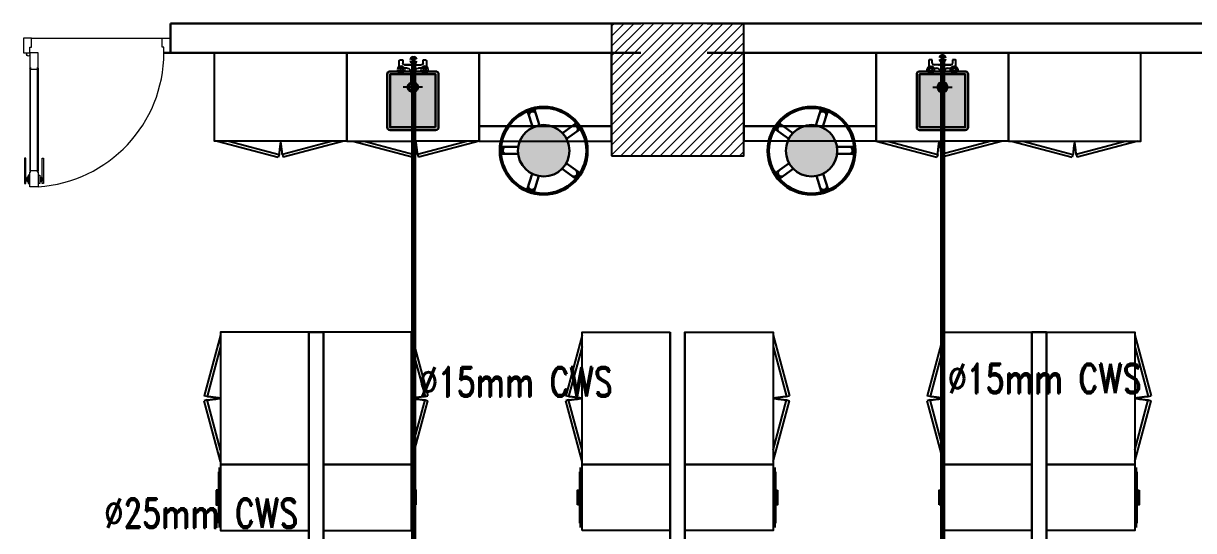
# Model space of a CAD drawing. Extents: x 800 to 995, y 398 to 804.
# Drawn here: x 888.21 to 896.17, y 702.57 to 706.02 of the extents above; entities that cross this region are included whole.
import ezdxf

# ---------------------------------------------------------------- set-up
doc = ezdxf.new("R2010")
doc.units = 0
doc.header["$MEASUREMENT"] = 0
doc.linetypes.add('ACAD_ISO02W100', pattern=[15, 12, -3])
doc.linetypes.add('DASHED', pattern=[19.05, 12.7, -6.35])
doc.layers.get('0').update_dxf_attribs({"color": 252, "linetype": 'CONTINUOUS', "lineweight": 30})
doc.layers.add('-FUR', color=252, linetype='CONTINUOUS')
doc.layers.add('SAN', color=2, linetype='CONTINUOUS')
for name, color, linetype, lineweight in [('Column', 6, 'CONTINUOUS', 25), ('DOOR', 30, 'CONTINUOUS', 9), ('hatch', 252, 'CONTINUOUS', 9), ('P-C-WATER', 5, 'CONTINUOUS', 70), ('P-TEXT', 1, 'CONTINUOUS', 25), ('Wall', 252, 'CONTINUOUS', 30)]:
    doc.layers.add(name, color=color, linetype=linetype, lineweight=lineweight)
doc.styles.add('ROMANC', font='romand.shx')

# ---------------------------------------------------------------- blocks, each defined once
blk = doc.blocks.new('YY5Y5')
at = {"layer": 'SAN', "color": 1}
for p, q in [((433.83, 542.04), (433.83, 538.56)), ((435.73, 542.41), (434.2, 542.41)), ((435.73, 540.55), (435.73, 542.41)), ((446.18, 539.55), (436.73, 539.55)), ((443.04, 539.55), (446.16, 539.55)), ((447.16, 542.41), (447.16, 540.55)), ((448.69, 542.41), (447.16, 542.41)), ((449.07, 538.56), (449.07, 542.04)), ((434.16, 537.56), (433.7, 538.02)), ((434.16, 536.15), (433.7, 535.69)), ((435.58, 537.56), (436.04, 538.02)), ((435.58, 536.15), (436.04, 535.69)), ((436.72, 537.65), (438.25, 537.65)), ((440.5, 535.4), (440.5, 528.74)), ((442.4, 528.74), (442.4, 535.4)), ((444.65, 537.65), (446.18, 537.65)), ((447.32, 537.56), (446.86, 538.02)), ((447.32, 536.15), (446.86, 535.69)), ((448.74, 537.56), (449.2, 538.02)), ((448.74, 536.15), (449.2, 535.69)), ((440.87, 528.36), (442.03, 528.36))]:
    blk.add_line(p, q, dxfattribs=at)
at = {"layer": 'SAN', "color": 1, "linetype": 'Continuous'}
blk.add_line((439.23, 539.55), (439.86, 539.55), dxfattribs=at)
at = {"layer": 'SAN', "color": 2, "linetype": 'DASHED'}
for points in [[(436.06, 527.03), (446.84, 527.03)], [(441.45, 532.42), (441.45, 521.63)]]:
    blk.add_lwpolyline(points, dxfattribs=at)
at = {"layer": 'SAN', "color": 1}
for centre, radius in [((434.87, 536.85), 2), ((434.87, 536.85), 1), ((434.87, 536.85), 0.8), ((448.03, 536.85), 2), ((448.03, 536.85), 1), ((448.03, 536.85), 0.8)]:
    blk.add_circle(centre, radius, dxfattribs=at)
for centre, radius, start, end in [((434.2, 542.04), 0.375, 90, 180), ((436.73, 540.55), 1, 180, 270), ((446.16, 540.55), 1, 270, 0), ((448.69, 542.04), 0.375, 0, 90), ((438.25, 535.4), 2.25, 0, 90), ((444.65, 535.4), 2.25, 90, 180), ((441.45, 527.03), 2.86, 109.43194, 70.56806), ((441.45, 527.03), 2.08, 117.27647, 62.72353), ((440.87, 528.74), 0.375, 180, 270), ((442.03, 528.74), 0.375, 270, 360)]:
    blk.add_arc(centre, radius, start, end, dxfattribs=at)
blk = doc.blocks.new('fd')
at = {"layer": '-FUR'}
h = blk.add_hatch(color=254, dxfattribs=at)
h.paths.add_polyline_path([(1322.6636, 576.6994), (1322.3536, 576.6994), (1322.3536, 577.0594), (1322.6636, 577.0594)], flags=16)
edge = h.paths.add_edge_path()
edge.add_line((1322.6636, 576.6794), (1322.3536, 576.6794))
edge.add_arc((1322.3536, 576.6994), 0.02, 180, 270, ccw=False)
edge.add_line((1322.3336, 576.6994), (1322.3336, 577.0594))
edge.add_arc((1322.3536, 577.0594), 0.02, 90, 180, ccw=False)
edge.add_line((1322.3536, 577.0794), (1322.6636, 577.0794))
edge.add_arc((1322.6636, 577.0594), 0.02, 0, 90, ccw=False)
edge.add_line((1322.6836, 577.0594), (1322.6836, 576.6994))
edge.add_arc((1322.6636, 576.6994), 0.02, -90, 0, ccw=False)
blk.add_hatch(color=253, dxfattribs=at).paths.add_polyline_path([(1322.6636, 577.0594), (1322.6636, 576.6994), (1322.3536, 576.6994), (1322.3536, 577.0594)])
h = blk.add_hatch(color=251, dxfattribs=at)
h.paths.add_polyline_path([(1322.6337, 577.0294), (1322.6636, 577.0594), (1322.6636, 576.6994), (1322.6336, 576.7294)])
h.paths.add_polyline_path([(1322.6336, 576.7294), (1322.6636, 576.6994), (1322.3536, 576.6994), (1322.3836, 576.7294)])
h = blk.add_hatch(color=252, dxfattribs=at)
h.paths.add_polyline_path([(1322.3836, 577.0294), (1322.3536, 577.0594), (1322.6636, 577.0594), (1322.6337, 577.0294)])
h.paths.add_polyline_path([(1322.3836, 576.7294), (1322.3536, 576.6994), (1322.3536, 577.0594), (1322.3836, 577.0294)])
for p, q in [((1322.4784, 577.2056), (1322.0597, 577.2056)), ((1322.4784, 577.2056), (1322.9597, 577.2056)), ((1322.0597, 576.6056), (1322.5097, 576.6056)), ((1322.9597, 576.6056), (1322.5097, 576.6056))]:
    blk.add_line(p, q, dxfattribs=at)
at = {"layer": '-FUR', "linetype": 'ACAD_ISO02W100'}
for p, q in [((1322.0597, 577.2056), (1322.5097, 577.2056)), ((1322.9597, 577.2056), (1322.5097, 577.2056)), ((1322.0997, 576.6056), (1322.5133, 576.4948)), ((1322.177, 576.6056), (1322.5185, 576.5141)), ((1322.8824, 576.6056), (1322.541, 576.5141)), ((1322.9597, 576.6056), (1322.5462, 576.4948)), ((1322.5185, 576.5141), (1322.5133, 576.4948)), ((1322.541, 576.5141), (1322.5462, 576.4948))]:
    blk.add_line(p, q, dxfattribs=at)
for centre, start, end in [((1324.045, 576.3727), 171.26112, 174.70691), ((1321.0144, 576.3727), 5.29309, 8.73888)]:
    blk.add_arc(centre, 1.5331, start, end, dxfattribs=at)
for p, q in [((1322.0597, 577.2056), (1322.0597, 576.6056)), ((1322.9597, 577.2056), (1322.9597, 576.6056))]:
    blk.add_line(p, q)
blk.add_lwpolyline([(1322.6636, 576.6794), (1322.3536, 576.6794, -0.414214), (1322.3336, 576.6994), (1322.3336, 577.0594, -0.414214), (1322.3536, 577.0794), (1322.6636, 577.0794, -0.414214), (1322.6836, 577.0594), (1322.6836, 576.6994, -0.414214)], format="xyb", close=True)
blk.add_lwpolyline([(1322.6636, 576.6794), (1322.3536, 576.6794, -0.414214), (1322.3336, 576.6994), (1322.3336, 577.0594, -0.414214), (1322.3536, 577.0794), (1322.6636, 577.0794, -0.414214), (1322.6836, 577.0594), (1322.6836, 576.6994, -0.414214)], format="xyb", close=True)
blk.add_lwpolyline([(1322.6636, 576.6994), (1322.3536, 576.6994), (1322.3536, 577.0594), (1322.6636, 577.0594)], close=True)
at = {"extrusion": (0, 0, -1), "xscale": 0.0121000000000322, "yscale": 0.0121000000000322, "zscale": -0.0121}
blk.add_blockref('YY5Y5', (-1327.8502, 570.5947), dxfattribs=at)
blk = doc.blocks.new('juy')
blk.add_line((1322.9597, 577.2056), (1322.9597, 576.6056))
blk.add_blockref('fd', (0, 0))

msp = doc.modelspace()

# ---------------------------------------------------------------- hatches: boundary and pattern name
h = msp.add_hatch(color=256)
h.set_gradient(color1=(132, 132, 132), name='SPHERICAL')
h.paths.add_polyline_path([(891.7474, 705.3273, -1), (891.7474, 704.9773, -1)])
h = msp.add_hatch(color=256)
h.set_gradient(color1=(132, 132, 132), name='SPHERICAL')
h.paths.add_polyline_path([(893.5694, 705.3273, 1), (893.5694, 704.9773, 1)])
at = {"layer": 'hatch'}
h = msp.add_hatch(dxfattribs=at)
h.set_pattern_fill('ANSI31', color=252, scale=0.015, style=0)
h.set_pattern_definition([(45, (1119.64057, 382.896185), (-0.0336759605, 0.0336759605), [])])
h.paths.add_polyline_path([(892.2084, 705.1182), (893.1084, 705.1182), (893.1084, 706.0182), (892.2084, 706.0182)])

# ---------------------------------------------------------------- linework, layer by layer
at = {"layer": '-FUR', "linetype": 'ACAD_ISO02W100'}
for p, q in [((889.5084, 705.8182), (890.4084, 705.8182)), ((895.8084, 705.8182), (894.9084, 705.8182)), ((889.5284, 705.2182), (889.942, 705.1074)), ((889.6057, 705.2182), (889.9471, 705.1268)), ((890.3111, 705.2182), (889.9697, 705.1268)), ((890.3884, 705.2182), (889.9748, 705.1074)), ((891.3084, 705.2182), (892.2084, 705.2182)), ((894.0084, 705.2182), (893.1084, 705.2182)), ((894.9284, 705.2182), (895.342, 705.1074)), ((895.0057, 705.2182), (895.3471, 705.1268)), ((895.7111, 705.2182), (895.3697, 705.1268)), ((895.7884, 705.2182), (895.3748, 705.1074)), ((889.9471, 705.1268), (889.942, 705.1074)), ((889.9697, 705.1268), (889.9748, 705.1074)), ((895.3471, 705.1268), (895.342, 705.1074)), ((895.3697, 705.1268), (895.3748, 705.1074)), ((889.5493, 703.8982), (889.4385, 703.4847)), ((890.1493, 703.0182), (890.1493, 703.9182)), ((890.2493, 703.9182), (890.2493, 703.0182)), ((890.8493, 703.8982), (890.9601, 703.4847)), ((892.0084, 703.8982), (891.8976, 703.4847)), ((892.6084, 703.9182), (892.6084, 703.0182)), ((892.7084, 703.0182), (892.7084, 703.9182)), ((893.3084, 703.8982), (893.4192, 703.4847)), ((894.4675, 703.8982), (894.3567, 703.4847)), ((895.0675, 703.9182), (895.0675, 703.0182)), ((895.1675, 703.0182), (895.1675, 703.9182)), ((895.7675, 703.8982), (895.8783, 703.4847)), ((889.5493, 703.821), (889.4578, 703.4795)), ((890.8493, 703.821), (890.9408, 703.4795)), ((892.0084, 703.821), (891.9169, 703.4795)), ((893.3084, 703.821), (893.3999, 703.4795)), ((894.4675, 703.821), (894.376, 703.4795)), ((895.7675, 703.821), (895.859, 703.4795)), ((889.4578, 703.4795), (889.4385, 703.4847)), ((889.4578, 703.457), (889.4385, 703.4518)), ((889.5493, 703.1155), (889.4578, 703.457)), ((890.8493, 703.1155), (890.9408, 703.457)), ((890.9408, 703.4795), (890.9601, 703.4847)), ((890.9408, 703.457), (890.9601, 703.4518)), ((891.9169, 703.4795), (891.8976, 703.4847)), ((891.9169, 703.457), (891.8976, 703.4518)), ((892.0084, 703.1155), (891.9169, 703.457)), ((893.3084, 703.1155), (893.3999, 703.457)), ((893.3999, 703.4795), (893.4192, 703.4847)), ((893.3999, 703.457), (893.4192, 703.4518)), ((894.376, 703.4795), (894.3567, 703.4847)), ((894.376, 703.457), (894.3567, 703.4518)), ((894.4675, 703.1155), (894.376, 703.457)), ((895.7675, 703.1155), (895.859, 703.457)), ((895.859, 703.4795), (895.8783, 703.4847)), ((895.859, 703.457), (895.8783, 703.4518)), ((889.5493, 703.0382), (889.4385, 703.4518)), ((890.8493, 703.0382), (890.9601, 703.4518)), ((892.0084, 703.0382), (891.8976, 703.4518)), ((893.3084, 703.0382), (893.4192, 703.4518)), ((894.4675, 703.0382), (894.3567, 703.4518)), ((895.7675, 703.0382), (895.8783, 703.4518)), ((890.1493, 703.0182), (890.1493, 702.5682)), ((890.2493, 702.5682), (890.2493, 703.0182)), ((892.6084, 702.5682), (892.6084, 703.0182)), ((892.7084, 703.0182), (892.7084, 702.5682)), ((895.0675, 702.5682), (895.0675, 703.0182)), ((895.1675, 703.0182), (895.1675, 702.5682))]:
    msp.add_line(p, q, dxfattribs=at)
at = {"layer": '-FUR'}
for p, q in [((889.5393, 702.9982), (889.5393, 702.5882)), ((890.8593, 702.5882), (890.8593, 702.9982)), ((891.9984, 702.5882), (891.9984, 702.9982)), ((893.3184, 702.9982), (893.3184, 702.5882)), ((894.4575, 702.5882), (894.4575, 702.9982)), ((895.7775, 702.9982), (895.7775, 702.5882)), ((889.5343, 702.9682), (889.5343, 702.6182)), ((890.8643, 702.6182), (890.8643, 702.9682)), ((891.9934, 702.6182), (891.9934, 702.9682)), ((893.3234, 702.9682), (893.3234, 702.6182)), ((894.4525, 702.6182), (894.4525, 702.9682)), ((895.7825, 702.9682), (895.7825, 702.6182))]:
    msp.add_line(p, q, dxfattribs=at)
for points in [[(889.5084, 705.8182), (890.4084, 705.8182), (890.4084, 705.2182), (889.5084, 705.2182)], [(895.8084, 705.8182), (894.9084, 705.8182), (894.9084, 705.2182), (895.8084, 705.2182)], [(890.1493, 703.0182), (890.1493, 703.9182), (889.5493, 703.9182), (889.5493, 703.0182)], [(890.2493, 703.9182), (890.2493, 703.0182), (890.8493, 703.0182), (890.8493, 703.9182)], [(892.6084, 703.9182), (892.6084, 703.0182), (892.0084, 703.0182), (892.0084, 703.9182)], [(892.7084, 703.0182), (892.7084, 703.9182), (893.3084, 703.9182), (893.3084, 703.0182)], [(895.0675, 703.9182), (895.0675, 703.0182), (894.4675, 703.0182), (894.4675, 703.9182)], [(895.1675, 703.0182), (895.1675, 703.9182), (895.7675, 703.9182), (895.7675, 703.0182)], [(889.5493, 703.0182), (889.5493, 702.5682), (890.1493, 702.5682), (890.1493, 703.0182)], [(890.8493, 702.5682), (890.8493, 703.0182), (890.2493, 703.0182), (890.2493, 702.5682)], [(892.0084, 702.5682), (892.0084, 703.0182), (892.6084, 703.0182), (892.6084, 702.5682)], [(893.3084, 703.0182), (893.3084, 702.5682), (892.7084, 702.5682), (892.7084, 703.0182)], [(894.4675, 702.5682), (894.4675, 703.0182), (895.0675, 703.0182), (895.0675, 702.5682)], [(895.7675, 703.0182), (895.7675, 702.5682), (895.1675, 702.5682), (895.1675, 703.0182)]]:
    msp.add_lwpolyline(points, close=True, dxfattribs=at)
at = {"layer": '-FUR', "color": 1}
for points in [[(889.5193, 702.8432), (889.5193, 702.7432), (889.5293, 702.7432), (889.5293, 702.8432)], [(890.8793, 702.7432), (890.8793, 702.8432), (890.8693, 702.8432), (890.8693, 702.7432)], [(891.9784, 702.7432), (891.9784, 702.8432), (891.9884, 702.8432), (891.9884, 702.7432)], [(893.3384, 702.8432), (893.3384, 702.7432), (893.3284, 702.7432), (893.3284, 702.8432)], [(894.4375, 702.7432), (894.4375, 702.8432), (894.4475, 702.8432), (894.4475, 702.7432)], [(895.7975, 702.8432), (895.7975, 702.7432), (895.7875, 702.7432), (895.7875, 702.8432)]]:
    msp.add_lwpolyline(points, close=True, dxfattribs=at)
at = {"layer": '-FUR', "linetype": 'ACAD_ISO02W100'}
for centre, start, end in [((891.4737, 704.9853), 171.26112, 174.70691), ((888.4431, 704.9853), 5.29309, 8.73888), ((896.8737, 704.9853), 171.26112, 174.70691), ((893.8431, 704.9853), 5.29309, 8.73888), ((889.3164, 701.953), 81.26112, 84.70691), ((889.3164, 704.9835), 275.29309, 278.73888), ((891.0822, 701.953), 95.29309, 98.73888), ((891.0822, 704.9835), 261.26112, 264.70691), ((891.7755, 701.953), 81.26112, 84.70691), ((891.7755, 704.9835), 275.29309, 278.73888), ((893.5413, 701.953), 95.29309, 98.73888), ((893.5413, 704.9835), 261.26112, 264.70691), ((894.2346, 701.953), 81.26112, 84.70691), ((894.2346, 704.9835), 275.29309, 278.73888), ((896.0004, 701.953), 95.29309, 98.73888), ((896.0004, 704.9835), 261.26112, 264.70691)]:
    msp.add_arc(centre, 1.5331, start, end, dxfattribs=at)
for p, q in [((891.3084, 705.2182), (891.3084, 705.8182)), ((891.3084, 705.8182), (892.2084, 705.8182)), ((892.2084, 705.8182), (892.2084, 705.2182)), ((894.0084, 705.8182), (893.1084, 705.8182)), ((893.1084, 705.8182), (893.1084, 705.2182)), ((894.0084, 705.2182), (894.0084, 705.8182)), ((891.6731, 705.3108), (891.637, 705.4204)), ((891.6434, 705.433), (891.6696, 705.4414)), ((891.7184, 705.3249), (891.6837, 705.4328)), ((893.5985, 705.3249), (893.6331, 705.4328)), ((893.6437, 705.3108), (893.6799, 705.4204)), ((893.6734, 705.433), (893.6472, 705.4414)), ((892.2084, 705.3182), (891.3084, 705.3182)), ((891.8751, 705.272), (891.9682, 705.3402)), ((891.9026, 705.2333), (891.9945, 705.2996)), ((891.9822, 705.338), (891.9983, 705.3157)), ((892.2084, 705.2182), (892.2084, 705.3182)), ((893.1084, 705.2182), (893.1084, 705.3182)), ((893.1084, 705.3182), (894.0084, 705.3182)), ((893.3346, 705.338), (893.3185, 705.3157)), ((893.4143, 705.2333), (893.3224, 705.2996)), ((893.4417, 705.272), (893.3486, 705.3402)), ((891.4484, 705.1402), (891.4485, 705.1677)), ((891.5738, 705.1306), (891.4583, 705.1301)), ((891.5743, 705.178), (891.461, 705.1784)), ((893.7425, 705.178), (893.8558, 705.1784)), ((893.7431, 705.1306), (893.8585, 705.1301)), ((893.8684, 705.1402), (893.8683, 705.1677)), ((891.9007, 705.0678), (891.9943, 705.0004)), ((893.4162, 705.0678), (893.3225, 705.0004)), ((891.6695, 704.9956), (891.6341, 704.888)), ((891.7144, 704.9805), (891.6792, 704.8705)), ((891.8724, 705.0298), (891.9638, 704.9629)), ((891.9965, 704.9864), (891.9803, 704.9642)), ((893.3203, 704.9864), (893.3366, 704.9642)), ((893.4445, 705.0298), (893.353, 704.9629)), ((893.6024, 704.9805), (893.6376, 704.8705)), ((893.6473, 704.9956), (893.6827, 704.888)), ((891.6666, 704.8642), (891.6405, 704.8728)), ((893.6502, 704.8642), (893.6764, 704.8728)), ((890.1493, 703.9182), (890.2493, 703.9182)), ((890.1493, 703.9182), (890.1493, 699.3162)), ((890.2493, 699.3167), (890.2493, 703.9182)), ((892.6084, 699.3167), (892.6084, 703.9182)), ((892.7084, 703.9182), (892.7084, 699.3162)), ((895.1675, 703.9182), (895.0675, 703.9182)), ((895.0675, 699.3167), (895.0675, 703.9182)), ((895.1675, 703.9182), (895.1675, 699.3162))]:
    msp.add_line(p, q)
for centre, radius in [((891.7474, 705.1523), 0.299), ((893.5694, 705.1523), 0.299), ((891.7474, 705.1523), 0.29), ((893.5694, 705.1523), 0.29), ((891.7474, 705.1523), 0.175), ((893.5694, 705.1523), 0.175)]:
    msp.add_circle(centre, radius)
for centre, radius, start, end in [((891.6465, 705.4235), 0.01, 107.79115, 197.79115), ((891.6719, 705.3945), 0.025, 40.93495, 209.17517), ((891.6714, 705.4284), 0.0131, 19.65402, 97.72038), ((893.6449, 705.3945), 0.025, 330.82483, 139.06505), ((893.6454, 705.4284), 0.0131, 82.27962, 160.34598), ((893.6703, 705.4235), 0.01, 342.20885, 72.20885), ((891.9543, 705.299), 0.025, 328.93495, 137.17517), ((891.9741, 705.3321), 0.01, 35.79115, 125.79115), ((891.9865, 705.31), 0.0131, 307.65402, 25.72038), ((893.3304, 705.31), 0.0131, 154.27962, 232.34598), ((893.3427, 705.3321), 0.01, 54.20885, 144.20885), ((893.3625, 705.299), 0.025, 42.82483, 211.06505), ((891.4584, 705.1401), 0.01, 179.79115, 269.79115), ((891.4614, 705.1653), 0.0131, 91.65402, 169.72038), ((891.4938, 705.1553), 0.025, 112.93495, 281.17517), ((893.823, 705.1553), 0.025, 258.82483, 67.06505), ((893.8554, 705.1653), 0.0131, 10.27962, 88.34598), ((893.8584, 705.1401), 0.01, 270.20885, 0.20885), ((891.9508, 705.0009), 0.025, 256.93495, 65.17517), ((891.9884, 704.9923), 0.01, 323.79115, 53.79115), ((893.3284, 704.9923), 0.01, 126.20885, 216.20885), ((893.366, 705.0009), 0.025, 114.82483, 283.06505), ((891.6662, 704.9121), 0.025, 184.93495, 353.17517), ((891.9712, 704.9737), 0.0131, 235.65402, 313.72038), ((893.3456, 704.9737), 0.0131, 226.27962, 304.34598), ((893.6506, 704.9121), 0.025, 186.82483, 355.06505), ((891.6467, 704.8843), 0.0131, 163.65402, 241.72038), ((891.6697, 704.8737), 0.01, 251.79115, 341.79115), ((893.6471, 704.8737), 0.01, 198.20885, 288.20885), ((893.6701, 704.8843), 0.0131, 298.27962, 16.34598)]:
    msp.add_arc(centre, radius, start, end)
at = {"layer": 'Column', "color": 252}
msp.add_lwpolyline([(892.2084, 705.1182), (893.1084, 705.1182), (893.1084, 706.0182), (892.2084, 706.0182)], close=True, dxfattribs=at)
at = {"layer": 'DOOR', "color": 251}
msp.add_line((888.264, 705.9182), (889.1528, 705.9182), dxfattribs=at)
at = {"layer": 'DOOR', "color": 252}
for p, q in [((888.2523, 705.7127), (888.2523, 705.0128)), ((888.2573, 705.0128), (888.2573, 705.7127)), ((888.304, 705.0128), (888.304, 705.7127)), ((888.3089, 705.7127), (888.3089, 705.0128))]:
    msp.add_line(p, q, dxfattribs=at)
at = {"layer": 'DOOR', "color": 5}
for points in [[(888.2084, 705.9182), (888.2084, 705.8182), (888.2528, 705.8182), (888.2528, 705.8562), (888.264, 705.8562), (888.264, 705.9182)], [(889.2084, 705.9182), (889.2084, 705.8182), (889.1638, 705.8182), (889.1638, 705.8562), (889.1527, 705.8562), (889.1528, 705.9182)], [(888.2573, 705.7183), (888.2573, 705.7072), (888.304, 705.7072), (888.304, 705.7183), (888.3084, 705.7183), (888.3084, 705.8182), (888.3084, 705.8182), (888.2528, 705.8182), (888.2528, 705.7183)], [(888.2573, 705.0073), (888.2573, 705.0184), (888.304, 705.0184), (888.304, 705.0073), (888.3084, 705.0073), (888.3084, 704.9073), (888.3084, 704.9073), (888.2528, 704.9073), (888.2528, 705.0073)]]:
    msp.add_lwpolyline(points, close=True, dxfattribs=at)
for points in [[(888.2573, 705.7077), (888.2573, 705.7077, -1), (888.2573, 705.7177)], [(888.304, 705.7077), (888.304, 705.7077, 1), (888.304, 705.7177)], [(888.2573, 705.0178), (888.2573, 705.0178, 1), (888.2573, 705.0078)], [(888.304, 705.0178), (888.304, 705.0178, -1), (888.304, 705.0078)]]:
    msp.add_lwpolyline(points, format="xyb", close=True, dxfattribs=at)
at = {"layer": 'DOOR', "color": 1}
for points in [[(888.2245, 705.1018), (888.2164, 705.1018), (888.2164, 704.9295), (888.2245, 704.9295)], [(888.3368, 705.1018), (888.3448, 705.1018), (888.3448, 704.9295), (888.3368, 704.9295)], [(888.2362, 704.9473), (888.2297, 704.9473), (888.2297, 704.9675), (888.2362, 704.9675)], [(888.3251, 704.9473), (888.3315, 704.9473), (888.3315, 704.9675), (888.3251, 704.9675)]]:
    msp.add_lwpolyline(points, close=True, dxfattribs=at)
for points in [[(888.2245, 704.9476, 1), (888.2297, 704.9476), (888.2297, 704.9476), (888.2297, 704.9672), (888.2297, 704.9672, 1), (888.2245, 704.9672), (888.2245, 704.9672)], [(888.3368, 704.9476, -1), (888.3315, 704.9476), (888.3315, 704.9476), (888.3315, 704.9672), (888.3315, 704.9672, -1), (888.3368, 704.9672), (888.3368, 704.9672)]]:
    msp.add_lwpolyline(points, format="xyb", close=True, dxfattribs=at)
for points in [[(888.2417, 704.9747), (888.2362, 704.9747), (888.2362, 704.9402), (888.2417, 704.9402)], [(888.2528, 704.985), (888.2417, 704.985), (888.2417, 704.9295), (888.2528, 704.9295)], [(888.3195, 704.9747), (888.3251, 704.9747), (888.3251, 704.9402), (888.3195, 704.9402)]]:
    msp.add_lwpolyline(points, dxfattribs=at)
at = {"layer": 'DOOR', "color": 5}
msp.add_lwpolyline([(888.3084, 704.985), (888.3195, 704.985), (888.3195, 704.9295), (888.3084, 704.9295)], dxfattribs=at)
msp.add_circle((888.2417, 705.8071), 0.0111, dxfattribs=at)
at = {"layer": 'DOOR', "color": 252}
msp.add_arc((888.251, 705.8182), 0.9128, 273.60232, 0, dxfattribs=at)
at = {"layer": 'P-C-WATER', "linetype": 'Continuous'}
for p, q in [((894.4596, 705.7671), (894.4596, 701.8431)), ((890.862, 705.7556), (890.862, 701.8431))]:
    msp.add_line(p, q, dxfattribs=at)
at = {"layer": 'P-C-WATER', "linetype": 'ByBlock'}
for centre, start, end in [((890.862, 705.7681), 0, 180), ((890.862, 705.7681), 180, 0), ((894.4596, 705.7796), 0, 180), ((894.4596, 705.7796), 180, 0)]:
    msp.add_arc(centre, 0.0125, start, end, dxfattribs=at)
at = {"layer": 'Wall', "color": 252, "linetype": 'Continuous'}
for p, q in [((892.4084, 706.0182), (889.2084, 706.0182)), ((889.2084, 705.8182), (889.2084, 706.0182)), ((892.4084, 706.0182), (889.2084, 706.0182)), ((889.2084, 705.8182), (889.2084, 706.0182)), ((892.8584, 706.0182), (896.2984, 706.0182)), ((892.8584, 706.0182), (896.2984, 706.0182)), ((892.4084, 705.8182), (889.1638, 705.8182)), ((892.4084, 705.8182), (889.1638, 705.8182)), ((892.8584, 705.8182), (896.2984, 705.8182)), ((892.8584, 705.8182), (896.2984, 705.8182))]:
    msp.add_line(p, q, dxfattribs=at)

# ---------------------------------------------------------------- block references
msp.add_blockref('juy', (-431.6513, 128.6127))
at = {"xscale": -1}
msp.add_blockref('juy', (2216.9681, 128.6127), dxfattribs=at)

# ---------------------------------------------------------------- texts
at = {"layer": 'P-TEXT', "color": 41, "style": 'ROMANC', "width": 0.75}
for s, p in [('%%C15mm CWS', (894.4972, 703.5026)), ('%%C15mm CWS', (890.8997, 703.4801)), ('%%C25mm CWS', (888.7599, 702.586))]:
    msp.add_text(s, height=0.2, dxfattribs=at).set_placement(p)

doc.saveas('drawing.dxf')
